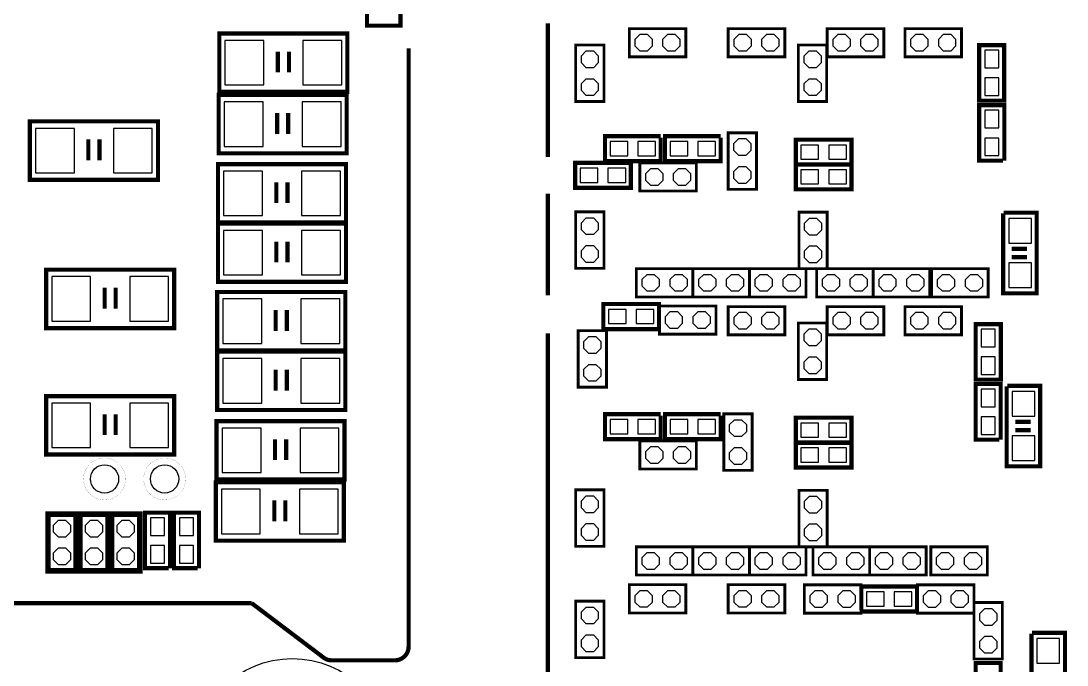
# Model space of a CAD drawing. Header units: millimetres. Extents: x -8 to 226, y -9 to 102.
# Drawn here: x 132.88 to 170.47, y 27.77 to 50.94 of the extents above; entities that cross this region are included whole.
import ezdxf

# ---------------------------------------------------------------- set-up
doc = ezdxf.new("R2010")
doc.units = ezdxf.units.MM
doc.header["$LTSCALE"] = 10
doc.layers.add('PG_SILKSCREEN_BOTTOM', color=3, linetype='Continuous')
doc.layers.add('PIN_BOTTOM', color=4, linetype='Continuous')

msp = doc.modelspace()

# ---------------------------------------------------------------- linework, layer by layer
at = {"layer": 'PG_SILKSCREEN_BOTTOM'}
for points in [[(146.515836, 50.767742, 0.150114, 0.150114, 0), (146.515836, 53.467762, 0.150114, 0.150114, 0), (145.31594, 53.467762, 0.150114, 0.150114, 0), (145.31594, 50.767742, 0.150114, 0.150114, 0)], [(140.009118, 48.388016, 0.150114, 0.150114, 0), (144.609058, 48.388016, 0.150114, 0.150114, 0), (144.609058, 50.488088, 0.150114, 0.150114, 0), (140.009118, 50.488088, 0.150114, 0.150114, 0)], [(156.767784, 50.663602, 0.1016, 0.1016, 0), (154.735784, 50.663602, 0.1016, 0.1016, 0), (154.735784, 49.647602, 0.1016, 0.1016, 0), (156.767784, 49.647602, 0.1016, 0.1016, 0)], [(158.291784, 49.647602, 0.1016, 0.1016, 0), (160.323784, 49.647602, 0.1016, 0.1016, 0), (160.323784, 50.663602, 0.1016, 0.1016, 0), (158.291784, 50.663602, 0.1016, 0.1016, 0)], [(163.879784, 50.663602, 0.1016, 0.1016, 0), (161.847784, 50.663602, 0.1016, 0.1016, 0), (161.847784, 49.647602, 0.1016, 0.1016, 0), (163.879784, 49.647602, 0.1016, 0.1016, 0)], [(164.641784, 49.647602, 0.1016, 0.1016, 0), (166.673784, 49.647602, 0.1016, 0.1016, 0), (166.673784, 50.663602, 0.1016, 0.1016, 0), (164.641784, 50.663602, 0.1016, 0.1016, 0)], [(152.811734, 50.073306, 0.1016, 0.1016, 0), (152.811734, 48.041306, 0.1016, 0.1016, 0), (153.827734, 48.041306, 0.1016, 0.1016, 0), (153.827734, 50.073306, 0.1016, 0.1016, 0)], [(161.828734, 48.041306, 0.1016, 0.1016, 0), (161.828734, 50.073306, 0.1016, 0.1016, 0), (160.812734, 50.073306, 0.1016, 0.1016, 0), (160.812734, 48.041306, 0.1016, 0.1016, 0)], [(167.3098, 50.06975, 0.1524, 0.1524, 0), (167.3098, 48.069754, 0.1524, 0.1524, 0), (168.209976, 48.069754, 0.1524, 0.1524, 0), (168.209976, 50.06975, 0.1524, 0.1524, 0)], [(139.983718, 46.178216, 0.150114, 0.150114, 0), (144.583658, 46.178216, 0.150114, 0.150114, 0), (144.583658, 48.278288, 0.150114, 0.150114, 0), (139.983718, 48.278288, 0.150114, 0.150114, 0)], [(133.201918, 45.225716, 0.150114, 0.150114, 0), (137.801858, 45.225716, 0.150114, 0.150114, 0), (137.801858, 47.325788, 0.150114, 0.150114, 0), (133.201918, 47.325788, 0.150114, 0.150114, 0)], [(159.307784, 44.885102, 0.1016, 0.1016, 0), (159.307784, 46.917102, 0.1016, 0.1016, 0), (158.291784, 46.917102, 0.1016, 0.1016, 0), (158.291784, 44.885102, 0.1016, 0.1016, 0)], [(139.958318, 43.689016, 0.150114, 0.150114, 0), (144.558258, 43.689016, 0.150114, 0.150114, 0), (144.558258, 45.789088, 0.150114, 0.150114, 0), (139.958318, 45.789088, 0.150114, 0.150114, 0)], [(154.789886, 45.83684, 0.1524, 0.1524, 0), (152.78989, 45.83684, 0.1524, 0.1524, 0), (152.78989, 44.936664, 0.1524, 0.1524, 0), (154.789886, 44.936664, 0.1524, 0.1524, 0)], [(155.116784, 44.821602, 0.1016, 0.1016, 0), (157.148784, 44.821602, 0.1016, 0.1016, 0), (157.148784, 45.837602, 0.1016, 0.1016, 0), (155.116784, 45.837602, 0.1016, 0.1016, 0)], [(153.827734, 42.040556, 0.1016, 0.1016, 0), (153.827734, 44.072556, 0.1016, 0.1016, 0), (152.811734, 44.072556, 0.1016, 0.1016, 0), (152.811734, 42.040556, 0.1016, 0.1016, 0)], [(160.831784, 44.059602, 0.1016, 0.1016, 0), (160.831784, 42.027602, 0.1016, 0.1016, 0), (161.847784, 42.027602, 0.1016, 0.1016, 0), (161.847784, 44.059602, 0.1016, 0.1016, 0)], [(139.958318, 41.555416, 0.150114, 0.150114, 0), (144.558258, 41.555416, 0.150114, 0.150114, 0), (144.558258, 43.655488, 0.150114, 0.150114, 0), (139.958318, 43.655488, 0.150114, 0.150114, 0)], [(133.786118, 39.891716, 0.150114, 0.150114, 0), (138.386058, 39.891716, 0.150114, 0.150114, 0), (138.386058, 41.991788, 0.150114, 0.150114, 0), (133.786118, 41.991788, 0.150114, 0.150114, 0)], [(154.989784, 41.011602, 0.1016, 0.1016, 0), (157.021784, 41.011602, 0.1016, 0.1016, 0), (157.021784, 42.027602, 0.1016, 0.1016, 0), (154.989784, 42.027602, 0.1016, 0.1016, 0)], [(159.053784, 42.027602, 0.1016, 0.1016, 0), (157.021784, 42.027602, 0.1016, 0.1016, 0), (157.021784, 41.011602, 0.1016, 0.1016, 0), (159.053784, 41.011602, 0.1016, 0.1016, 0)], [(161.085784, 42.027602, 0.1016, 0.1016, 0), (159.053784, 42.027602, 0.1016, 0.1016, 0), (159.053784, 41.011602, 0.1016, 0.1016, 0), (161.085784, 41.011602, 0.1016, 0.1016, 0)], [(161.466784, 41.011602, 0.1016, 0.1016, 0), (163.498784, 41.011602, 0.1016, 0.1016, 0), (163.498784, 42.027602, 0.1016, 0.1016, 0), (161.466784, 42.027602, 0.1016, 0.1016, 0)], [(163.498784, 41.011602, 0.1016, 0.1016, 0), (165.530784, 41.011602, 0.1016, 0.1016, 0), (165.530784, 42.027602, 0.1016, 0.1016, 0), (163.498784, 42.027602, 0.1016, 0.1016, 0)], [(165.600888, 41.01084, 0.1016, 0.1016, 0), (167.632888, 41.01084, 0.1016, 0.1016, 0), (167.632888, 42.02684, 0.1016, 0.1016, 0), (165.600888, 42.02684, 0.1016, 0.1016, 0)], [(139.932918, 39.091616, 0.150114, 0.150114, 0), (144.532858, 39.091616, 0.150114, 0.150114, 0), (144.532858, 41.191688, 0.150114, 0.150114, 0), (139.932918, 41.191688, 0.150114, 0.150114, 0)], [(153.80589, 39.856664, 0.1524, 0.1524, 0), (155.805886, 39.856664, 0.1524, 0.1524, 0), (155.805886, 40.75684, 0.1524, 0.1524, 0), (153.80589, 40.75684, 0.1524, 0.1524, 0)], [(157.853888, 40.687752, 0.1016, 0.1016, 0), (155.821888, 40.687752, 0.1016, 0.1016, 0), (155.821888, 39.671752, 0.1016, 0.1016, 0), (157.853888, 39.671752, 0.1016, 0.1016, 0)], [(158.291784, 39.646352, 0.1016, 0.1016, 0), (160.323784, 39.646352, 0.1016, 0.1016, 0), (160.323784, 40.662352, 0.1016, 0.1016, 0), (158.291784, 40.662352, 0.1016, 0.1016, 0)], [(163.879784, 40.662352, 0.1016, 0.1016, 0), (161.847784, 40.662352, 0.1016, 0.1016, 0), (161.847784, 39.646352, 0.1016, 0.1016, 0), (163.879784, 39.646352, 0.1016, 0.1016, 0)], [(164.641784, 39.646352, 0.1016, 0.1016, 0), (166.673784, 39.646352, 0.1016, 0.1016, 0), (166.673784, 40.662352, 0.1016, 0.1016, 0), (164.641784, 40.662352, 0.1016, 0.1016, 0)], [(152.900888, 39.798752, 0.1016, 0.1016, 0), (152.900888, 37.766752, 0.1016, 0.1016, 0), (153.916888, 37.766752, 0.1016, 0.1016, 0), (153.916888, 39.798752, 0.1016, 0.1016, 0)], [(161.828734, 38.040056, 0.1016, 0.1016, 0), (161.828734, 40.072056, 0.1016, 0.1016, 0), (160.812734, 40.072056, 0.1016, 0.1016, 0), (160.812734, 38.040056, 0.1016, 0.1016, 0)], [(167.1828, 40.03675, 0.1524, 0.1524, 0), (167.1828, 38.036754, 0.1524, 0.1524, 0), (168.082976, 38.036754, 0.1524, 0.1524, 0), (168.082976, 40.03675, 0.1524, 0.1524, 0)], [(139.932918, 36.945316, 0.150114, 0.150114, 0), (144.532858, 36.945316, 0.150114, 0.150114, 0), (144.532858, 39.045388, 0.150114, 0.150114, 0), (139.932918, 39.045388, 0.150114, 0.150114, 0)], [(133.786118, 35.345116, 0.150114, 0.150114, 0), (138.386058, 35.345116, 0.150114, 0.150114, 0), (138.386058, 37.445188, 0.150114, 0.150114, 0), (133.786118, 37.445188, 0.150114, 0.150114, 0)], [(159.149288, 34.775648, 0.1016, 0.1016, 0), (159.149288, 36.807648, 0.1016, 0.1016, 0), (158.133288, 36.807648, 0.1016, 0.1016, 0), (158.133288, 34.775648, 0.1016, 0.1016, 0)], [(139.907518, 34.443416, 0.150114, 0.150114, 0), (144.507458, 34.443416, 0.150114, 0.150114, 0), (144.507458, 36.543488, 0.150114, 0.150114, 0), (139.907518, 36.543488, 0.150114, 0.150114, 0)], [(155.116784, 34.820352, 0.1016, 0.1016, 0), (157.148784, 34.820352, 0.1016, 0.1016, 0), (157.148784, 35.836352, 0.1016, 0.1016, 0), (155.116784, 35.836352, 0.1016, 0.1016, 0)], [(136.637268, 34.464752, 0.00381, 0.00381, 1), (135.128508, 34.464752, 0.00381, 0.00381, 1)], [(138.796268, 34.464752, 0.00381, 0.00381, 1), (137.287508, 34.464752, 0.00381, 0.00381, 1)], [(139.882118, 32.246316, 0.150114, 0.150114, 0), (144.482058, 32.246316, 0.150114, 0.150114, 0), (144.482058, 34.346388, 0.150114, 0.150114, 0), (139.882118, 34.346388, 0.150114, 0.150114, 0)], [(153.827734, 32.039306, 0.1016, 0.1016, 0), (153.827734, 34.071306, 0.1016, 0.1016, 0), (152.811734, 34.071306, 0.1016, 0.1016, 0), (152.811734, 32.039306, 0.1016, 0.1016, 0)], [(160.831784, 34.058352, 0.1016, 0.1016, 0), (160.831784, 32.026352, 0.1016, 0.1016, 0), (161.847784, 32.026352, 0.1016, 0.1016, 0), (161.847784, 34.058352, 0.1016, 0.1016, 0)], [(133.850888, 33.194752, 0.199898, 0.199898, 0), (133.850888, 31.162752, 0.199898, 0.199898, 0), (134.866888, 31.162752, 0.199898, 0.199898, 0), (134.866888, 33.194752, 0.199898, 0.199898, 0)], [(133.850888, 33.194752, 0.127, 0.127, 0), (133.850888, 31.162752, 0.127, 0.127, 0), (134.866888, 31.162752, 0.127, 0.127, 0), (134.866888, 33.194752, 0.127, 0.127, 0)], [(134.993888, 33.194752, 0.199898, 0.199898, 0), (134.993888, 31.162752, 0.199898, 0.199898, 0), (136.009888, 31.162752, 0.199898, 0.199898, 0), (136.009888, 33.194752, 0.199898, 0.199898, 0)], [(134.993888, 33.194752, 0.127, 0.127, 0), (134.993888, 31.162752, 0.127, 0.127, 0), (136.009888, 31.162752, 0.127, 0.127, 0), (136.009888, 33.194752, 0.127, 0.127, 0)], [(136.136888, 33.194752, 0.199898, 0.199898, 0), (136.136888, 31.162752, 0.199898, 0.199898, 0), (137.152888, 31.162752, 0.199898, 0.199898, 0), (137.152888, 33.194752, 0.199898, 0.199898, 0)], [(136.136888, 33.194752, 0.127, 0.127, 0), (136.136888, 31.162752, 0.127, 0.127, 0), (137.152888, 31.162752, 0.127, 0.127, 0), (137.152888, 33.194752, 0.127, 0.127, 0)], [(154.989784, 31.010352, 0.1016, 0.1016, 0), (157.021784, 31.010352, 0.1016, 0.1016, 0), (157.021784, 32.026352, 0.1016, 0.1016, 0), (154.989784, 32.026352, 0.1016, 0.1016, 0)], [(159.053784, 32.026352, 0.1016, 0.1016, 0), (157.021784, 32.026352, 0.1016, 0.1016, 0), (157.021784, 31.010352, 0.1016, 0.1016, 0), (159.053784, 31.010352, 0.1016, 0.1016, 0)], [(161.085784, 32.026352, 0.1016, 0.1016, 0), (159.053784, 32.026352, 0.1016, 0.1016, 0), (159.053784, 31.010352, 0.1016, 0.1016, 0), (161.085784, 31.010352, 0.1016, 0.1016, 0)], [(161.339784, 31.010352, 0.1016, 0.1016, 0), (163.371784, 31.010352, 0.1016, 0.1016, 0), (163.371784, 32.026352, 0.1016, 0.1016, 0), (161.339784, 32.026352, 0.1016, 0.1016, 0)], [(163.371784, 31.010352, 0.1016, 0.1016, 0), (165.403784, 31.010352, 0.1016, 0.1016, 0), (165.403784, 32.026352, 0.1016, 0.1016, 0), (163.371784, 32.026352, 0.1016, 0.1016, 0)], [(165.569392, 31.010606, 0.1016, 0.1016, 0), (167.601392, 31.010606, 0.1016, 0.1016, 0), (167.601392, 32.026606, 0.1016, 0.1016, 0), (165.569392, 32.026606, 0.1016, 0.1016, 0)], [(156.767784, 30.661102, 0.1016, 0.1016, 0), (154.735784, 30.661102, 0.1016, 0.1016, 0), (154.735784, 29.645102, 0.1016, 0.1016, 0), (156.767784, 29.645102, 0.1016, 0.1016, 0)], [(158.291784, 29.645102, 0.1016, 0.1016, 0), (160.323784, 29.645102, 0.1016, 0.1016, 0), (160.323784, 30.661102, 0.1016, 0.1016, 0), (158.291784, 30.661102, 0.1016, 0.1016, 0)], [(163.060888, 30.654752, 0.1016, 0.1016, 0), (161.028888, 30.654752, 0.1016, 0.1016, 0), (161.028888, 29.638752, 0.1016, 0.1016, 0), (163.060888, 29.638752, 0.1016, 0.1016, 0)], [(165.092888, 29.638752, 0.1016, 0.1016, 0), (167.124888, 29.638752, 0.1016, 0.1016, 0), (167.124888, 30.654752, 0.1016, 0.1016, 0), (165.092888, 30.654752, 0.1016, 0.1016, 0)], [(152.811734, 30.070806, 0.1016, 0.1016, 0), (152.811734, 28.038806, 0.1016, 0.1016, 0), (153.827734, 28.038806, 0.1016, 0.1016, 0), (153.827734, 30.070806, 0.1016, 0.1016, 0)], [(167.124888, 30.019752, 0.1016, 0.1016, 0), (167.124888, 27.987752, 0.1016, 0.1016, 0), (168.140888, 27.987752, 0.1016, 0.1016, 0), (168.140888, 30.019752, 0.1016, 0.1016, 0)]]:
    msp.add_lwpolyline(points, format="xyseb", close=True, dxfattribs=at)
for points in [[(151.809196, 46.047152, 0.1524, 0.1524, 0), (151.809196, 50.847752, 0.1524, 0.1524, 0)], [(146.809206, 49.958752, 0.1524, 0.1524, 0), (146.809206, 28.439872, 0.1524, 0.1524, 0)], [(142.10919, 49.08804, 0.150114, 0.150114, 0), (142.10919, 49.838102, 0.150114, 0.150114, 0)], [(142.508986, 49.08804, 0.150114, 0.150114, 0), (142.508986, 49.838102, 0.150114, 0.150114, 0)], [(168.209976, 45.910754, 0.150114, 0.150114, 0), (168.209976, 47.91075, 0.150114, 0.150114, 0), (167.3098, 47.91075, 0.150114, 0.150114, 0), (167.3098, 45.910754, 0.150114, 0.150114, 0), (168.159938, 45.910754, 0.150114, 0.150114, 0)], [(142.08379, 46.87824, 0.150114, 0.150114, 0), (142.08379, 47.628302, 0.150114, 0.150114, 0)], [(142.483586, 46.87824, 0.150114, 0.150114, 0), (142.483586, 47.628302, 0.150114, 0.150114, 0)], [(135.30199, 45.92574, 0.150114, 0.150114, 0), (135.30199, 46.675802, 0.150114, 0.150114, 0)], [(135.701786, 45.92574, 0.150114, 0.150114, 0), (135.701786, 46.675802, 0.150114, 0.150114, 0)], [(155.862782, 46.79569, 0.150114, 0.150114, 0), (153.862786, 46.79569, 0.150114, 0.150114, 0), (153.862786, 45.895514, 0.150114, 0.150114, 0), (155.862782, 45.895514, 0.150114, 0.150114, 0), (155.862782, 46.745652, 0.150114, 0.150114, 0)], [(158.021782, 46.79569, 0.150114, 0.150114, 0), (156.021786, 46.79569, 0.150114, 0.150114, 0), (156.021786, 45.895514, 0.150114, 0.150114, 0), (158.021782, 45.895514, 0.150114, 0.150114, 0), (158.021782, 46.745652, 0.150114, 0.150114, 0)], [(160.720786, 45.768514, 0.150114, 0.150114, 0), (162.720782, 45.768514, 0.150114, 0.150114, 0), (162.720782, 46.66869, 0.150114, 0.150114, 0), (160.720786, 46.66869, 0.150114, 0.150114, 0), (160.720786, 45.818552, 0.150114, 0.150114, 0)], [(162.720782, 45.77969, 0.150114, 0.150114, 0), (160.720786, 45.77969, 0.150114, 0.150114, 0), (160.720786, 44.879514, 0.150114, 0.150114, 0), (162.720782, 44.879514, 0.150114, 0.150114, 0), (162.720782, 45.729652, 0.150114, 0.150114, 0)], [(142.05839, 44.38904, 0.150114, 0.150114, 0), (142.05839, 45.139102, 0.150114, 0.150114, 0)], [(142.458186, 44.38904, 0.150114, 0.150114, 0), (142.458186, 45.139102, 0.150114, 0.150114, 0)], [(151.809196, 41.068752, 0.1524, 0.1524, 0), (151.809196, 44.726352, 0.1524, 0.1524, 0)], [(168.171368, 44.015152, 0.150114, 0.150114, 0), (168.171368, 41.141142, 0.150114, 0.150114, 0), (169.375328, 41.141142, 0.150114, 0.150114, 0), (169.375328, 44.040552, 0.150114, 0.150114, 0), (168.191688, 44.040552, 0.150114, 0.150114, 0)], [(142.05839, 42.25544, 0.150114, 0.150114, 0), (142.05839, 43.005502, 0.150114, 0.150114, 0)], [(142.458186, 42.25544, 0.150114, 0.150114, 0), (142.458186, 43.005502, 0.150114, 0.150114, 0)], [(168.475914, 42.742866, 0.150114, 0.150114, 0), (169.025824, 42.742866, 0.150114, 0.150114, 0)], [(168.475914, 42.442638, 0.150114, 0.150114, 0), (169.025824, 42.442638, 0.150114, 0.150114, 0)], [(135.88619, 40.59174, 0.150114, 0.150114, 0), (135.88619, 41.341802, 0.150114, 0.150114, 0)], [(136.285986, 40.59174, 0.150114, 0.150114, 0), (136.285986, 41.341802, 0.150114, 0.150114, 0)], [(142.03299, 39.79164, 0.150114, 0.150114, 0), (142.03299, 40.541702, 0.150114, 0.150114, 0)], [(142.432786, 39.79164, 0.150114, 0.150114, 0), (142.432786, 40.541702, 0.150114, 0.150114, 0)], [(151.809196, 24.43988, 0.1524, 0.1524, 0), (151.809196, 39.697152, 0.1524, 0.1524, 0)], [(142.03299, 37.64534, 0.150114, 0.150114, 0), (142.03299, 38.395402, 0.150114, 0.150114, 0)], [(142.432786, 37.64534, 0.150114, 0.150114, 0), (142.432786, 38.395402, 0.150114, 0.150114, 0)], [(168.082976, 35.877754, 0.150114, 0.150114, 0), (168.082976, 37.87775, 0.150114, 0.150114, 0), (167.1828, 37.87775, 0.150114, 0.150114, 0), (167.1828, 35.877754, 0.150114, 0.150114, 0), (168.032938, 35.877754, 0.150114, 0.150114, 0)], [(168.298368, 37.792152, 0.150114, 0.150114, 0), (168.298368, 34.918142, 0.150114, 0.150114, 0), (169.502328, 34.918142, 0.150114, 0.150114, 0), (169.502328, 37.817552, 0.150114, 0.150114, 0), (168.318688, 37.817552, 0.150114, 0.150114, 0)], [(135.88619, 36.04514, 0.150114, 0.150114, 0), (135.88619, 36.795202, 0.150114, 0.150114, 0)], [(136.285986, 36.04514, 0.150114, 0.150114, 0), (136.285986, 36.795202, 0.150114, 0.150114, 0)], [(155.862782, 36.79444, 0.150114, 0.150114, 0), (153.862786, 36.79444, 0.150114, 0.150114, 0), (153.862786, 35.894264, 0.150114, 0.150114, 0), (155.862782, 35.894264, 0.150114, 0.150114, 0), (155.862782, 36.744402, 0.150114, 0.150114, 0)], [(158.021782, 36.79444, 0.150114, 0.150114, 0), (156.021786, 36.79444, 0.150114, 0.150114, 0), (156.021786, 35.894264, 0.150114, 0.150114, 0), (158.021782, 35.894264, 0.150114, 0.150114, 0), (158.021782, 36.744402, 0.150114, 0.150114, 0)], [(160.720786, 35.767264, 0.150114, 0.150114, 0), (162.720782, 35.767264, 0.150114, 0.150114, 0), (162.720782, 36.66744, 0.150114, 0.150114, 0), (160.720786, 36.66744, 0.150114, 0.150114, 0), (160.720786, 35.817302, 0.150114, 0.150114, 0)], [(168.602914, 36.519866, 0.150114, 0.150114, 0), (169.152824, 36.519866, 0.150114, 0.150114, 0)], [(168.602914, 36.219638, 0.150114, 0.150114, 0), (169.152824, 36.219638, 0.150114, 0.150114, 0)], [(142.00759, 35.14344, 0.150114, 0.150114, 0), (142.00759, 35.893502, 0.150114, 0.150114, 0)], [(142.407386, 35.14344, 0.150114, 0.150114, 0), (142.407386, 35.893502, 0.150114, 0.150114, 0)], [(162.720782, 35.77844, 0.150114, 0.150114, 0), (160.720786, 35.77844, 0.150114, 0.150114, 0), (160.720786, 34.878264, 0.150114, 0.150114, 0), (162.720782, 34.878264, 0.150114, 0.150114, 0), (162.720782, 35.728402, 0.150114, 0.150114, 0)], [(141.98219, 32.94634, 0.150114, 0.150114, 0), (141.98219, 33.696402, 0.150114, 0.150114, 0)], [(142.381986, 32.94634, 0.150114, 0.150114, 0), (142.381986, 33.696402, 0.150114, 0.150114, 0)], [(138.237976, 31.254954, 0.150114, 0.150114, 0), (138.237976, 33.25495, 0.150114, 0.150114, 0), (137.3378, 33.25495, 0.150114, 0.150114, 0), (137.3378, 31.254954, 0.150114, 0.150114, 0), (138.187938, 31.254954, 0.150114, 0.150114, 0)], [(139.279376, 31.254954, 0.150114, 0.150114, 0), (139.279376, 33.25495, 0.150114, 0.150114, 0), (138.3792, 33.25495, 0.150114, 0.150114, 0), (138.3792, 31.254954, 0.150114, 0.150114, 0), (139.229338, 31.254954, 0.150114, 0.150114, 0)], [(163.07689, 29.696664, 0.150114, 0.150114, 0), (165.076886, 29.696664, 0.150114, 0.150114, 0), (165.076886, 30.59684, 0.150114, 0.150114, 0), (163.07689, 30.59684, 0.150114, 0.150114, 0), (163.07689, 29.746702, 0.150114, 0.150114, 0)], [(141.166088, 29.99994, 0.1524, 0.1524, 0), (78.093824, 29.99994, 0.1524, 0.1524, 0)], [(143.751554, 28.041346, 0.1524, 0.1524, 0), (141.166088, 29.99994, 0.1524, 0.1524, 0)], [(169.187368, 28.902152, 0.150114, 0.150114, 0), (169.187368, 26.028142, 0.150114, 0.150114, 0), (170.391328, 26.028142, 0.150114, 0.150114, 0), (170.391328, 28.927552, 0.150114, 0.150114, 0), (169.207688, 28.927552, 0.150114, 0.150114, 0)], [(146.809206, 28.439872, 0.1524, 0.1524, -0.414124), (146.309334, 27.94, 0.1524, 0.1524, 0)], [(144.053306, 27.94, 0.1524, 0.1524, -0.163417), (143.751554, 28.041346, 0.1524, 0.1524, 0)], [(146.309334, 27.94, 0.1524, 0.1524, 0), (144.053306, 27.94, 0.1524, 0.1524, 0)], [(168.082976, 25.844754, 0.150114, 0.150114, 0), (168.082976, 27.84475, 0.150114, 0.150114, 0), (167.1828, 27.84475, 0.150114, 0.150114, 0), (167.1828, 25.844754, 0.150114, 0.150114, 0), (168.032938, 25.844754, 0.150114, 0.150114, 0)]]:
    msp.add_lwpolyline(points, format="xyseb", dxfattribs=at)
at = {"layer": 'PIN_BOTTOM'}
for points in [[(155.377906, 49.850802), (155.12541, 49.850802), (154.946858, 50.029354), (154.946858, 50.28185), (155.12541, 50.460402), (155.377906, 50.460402), (155.556458, 50.28185), (155.556458, 50.029354)], [(156.378158, 49.850802), (156.125662, 49.850802), (155.94711, 50.029354), (155.94711, 50.28185), (156.125662, 50.460402), (156.378158, 50.460402), (156.55671, 50.28185), (156.55671, 50.029354)], [(158.933906, 49.850802), (158.68141, 49.850802), (158.502858, 50.029354), (158.502858, 50.28185), (158.68141, 50.460402), (158.933906, 50.460402), (159.112458, 50.28185), (159.112458, 50.029354)], [(159.934158, 49.850802), (159.681662, 49.850802), (159.50311, 50.029354), (159.50311, 50.28185), (159.681662, 50.460402), (159.934158, 50.460402), (160.11271, 50.28185), (160.11271, 50.029354)], [(162.489906, 49.850802), (162.23741, 49.850802), (162.058858, 50.029354), (162.058858, 50.28185), (162.23741, 50.460402), (162.489906, 50.460402), (162.668458, 50.28185), (162.668458, 50.029354)], [(163.490158, 49.850802), (163.237662, 49.850802), (163.05911, 50.029354), (163.05911, 50.28185), (163.237662, 50.460402), (163.490158, 50.460402), (163.66871, 50.28185), (163.66871, 50.029354)], [(165.283906, 49.850802), (165.03141, 49.850802), (164.852858, 50.029354), (164.852858, 50.28185), (165.03141, 50.460402), (165.283906, 50.460402), (165.462458, 50.28185), (165.462458, 50.029354)], [(166.284158, 49.850802), (166.031662, 49.850802), (165.85311, 50.029354), (165.85311, 50.28185), (166.031662, 50.460402), (166.284158, 50.460402), (166.46271, 50.28185), (166.46271, 50.029354)], [(140.21054, 50.238152), (140.21054, 48.637952), (141.60754, 48.637952), (141.60754, 50.238152)], [(143.010636, 50.238152), (143.010636, 48.637952), (144.407636, 48.637952), (144.407636, 50.238152)], [(153.445982, 49.252632), (153.193486, 49.252632), (153.014934, 49.431184), (153.014934, 49.68368), (153.193486, 49.862232), (153.445982, 49.862232), (153.624534, 49.68368), (153.624534, 49.431184)], [(161.446982, 49.252632), (161.194486, 49.252632), (161.015934, 49.431184), (161.015934, 49.68368), (161.194486, 49.862232), (161.446982, 49.862232), (161.625534, 49.68368), (161.625534, 49.431184)], [(168.013888, 49.252124), (168.013888, 49.887124), (167.505888, 49.887124), (167.505888, 49.252124)], [(168.013888, 48.25238), (168.013888, 48.88738), (167.505888, 48.88738), (167.505888, 48.25238)], [(153.445982, 48.25238), (153.193486, 48.25238), (153.014934, 48.430932), (153.014934, 48.683428), (153.193486, 48.86198), (153.445982, 48.86198), (153.624534, 48.683428), (153.624534, 48.430932)], [(161.446982, 48.25238), (161.194486, 48.25238), (161.015934, 48.430932), (161.015934, 48.683428), (161.194486, 48.86198), (161.446982, 48.86198), (161.625534, 48.683428), (161.625534, 48.430932)], [(140.18514, 48.028352), (140.18514, 46.428152), (141.58214, 46.428152), (141.58214, 48.028352)], [(142.985236, 48.028352), (142.985236, 46.428152), (144.382236, 46.428152), (144.382236, 48.028352)], [(167.505888, 47.728124), (167.505888, 47.093124), (168.013888, 47.093124), (168.013888, 47.728124)], [(133.40334, 47.075852), (133.40334, 45.475652), (134.80034, 45.475652), (134.80034, 47.075852)], [(136.203436, 47.075852), (136.203436, 45.475652), (137.600436, 45.475652), (137.600436, 47.075852)], [(158.926032, 46.096428), (158.673536, 46.096428), (158.494984, 46.27498), (158.494984, 46.527476), (158.673536, 46.706028), (158.926032, 46.706028), (159.104584, 46.527476), (159.104584, 46.27498)], [(167.505888, 46.72838), (167.505888, 46.09338), (168.013888, 46.09338), (168.013888, 46.72838)], [(154.045412, 46.091602), (154.680412, 46.091602), (154.680412, 46.599602), (154.045412, 46.599602)], [(155.045156, 46.091602), (155.680156, 46.091602), (155.680156, 46.599602), (155.045156, 46.599602)], [(156.204412, 46.091602), (156.839412, 46.091602), (156.839412, 46.599602), (156.204412, 46.599602)], [(157.204156, 46.091602), (157.839156, 46.091602), (157.839156, 46.599602), (157.204156, 46.599602)], [(161.538412, 46.472602), (160.903412, 46.472602), (160.903412, 45.964602), (161.538412, 45.964602)], [(162.538156, 46.472602), (161.903156, 46.472602), (161.903156, 45.964602), (162.538156, 45.964602)], [(140.15974, 45.539152), (140.15974, 43.938952), (141.55674, 43.938952), (141.55674, 45.539152)], [(142.959836, 45.539152), (142.959836, 43.938952), (144.356836, 43.938952), (144.356836, 45.539152)], [(152.972516, 45.132752), (153.607516, 45.132752), (153.607516, 45.640752), (152.972516, 45.640752)], [(153.97226, 45.132752), (154.60726, 45.132752), (154.60726, 45.640752), (153.97226, 45.640752)], [(155.758906, 45.024802), (155.50641, 45.024802), (155.327858, 45.203354), (155.327858, 45.45585), (155.50641, 45.634402), (155.758906, 45.634402), (155.937458, 45.45585), (155.937458, 45.203354)], [(156.759158, 45.024802), (156.506662, 45.024802), (156.32811, 45.203354), (156.32811, 45.45585), (156.506662, 45.634402), (156.759158, 45.634402), (156.93771, 45.45585), (156.93771, 45.203354)], [(158.926032, 45.096176), (158.673536, 45.096176), (158.494984, 45.274728), (158.494984, 45.527224), (158.673536, 45.705776), (158.926032, 45.705776), (159.104584, 45.527224), (159.104584, 45.274728)], [(160.903412, 45.075602), (161.538412, 45.075602), (161.538412, 45.583602), (160.903412, 45.583602)], [(161.903156, 45.075602), (162.538156, 45.075602), (162.538156, 45.583602), (161.903156, 45.583602)], [(153.445982, 43.251882), (153.193486, 43.251882), (153.014934, 43.430434), (153.014934, 43.68293), (153.193486, 43.861482), (153.445982, 43.861482), (153.624534, 43.68293), (153.624534, 43.430434)], [(161.466032, 43.238928), (161.213536, 43.238928), (161.034984, 43.41748), (161.034984, 43.669976), (161.213536, 43.848528), (161.466032, 43.848528), (161.644584, 43.669976), (161.644584, 43.41748)], [(169.182288, 42.948352), (169.182288, 43.837352), (168.369488, 43.837352), (168.369488, 42.948352)], [(140.15974, 43.405552), (140.15974, 41.805352), (141.55674, 41.805352), (141.55674, 43.405552)], [(142.959836, 43.405552), (142.959836, 41.805352), (144.356836, 41.805352), (144.356836, 43.405552)], [(153.445982, 42.25163), (153.193486, 42.25163), (153.014934, 42.430182), (153.014934, 42.682678), (153.193486, 42.86123), (153.445982, 42.86123), (153.624534, 42.682678), (153.624534, 42.430182)], [(161.466032, 42.238676), (161.213536, 42.238676), (161.034984, 42.417228), (161.034984, 42.669724), (161.213536, 42.848276), (161.466032, 42.848276), (161.644584, 42.669724), (161.644584, 42.417228)], [(169.182288, 41.348152), (169.182288, 42.237152), (168.369488, 42.237152), (168.369488, 41.348152)], [(133.98754, 41.741852), (133.98754, 40.141652), (135.38454, 40.141652), (135.38454, 41.741852)], [(136.787636, 41.741852), (136.787636, 40.141652), (138.184636, 40.141652), (138.184636, 41.741852)], [(155.631906, 41.214802), (155.37941, 41.214802), (155.200858, 41.393354), (155.200858, 41.64585), (155.37941, 41.824402), (155.631906, 41.824402), (155.810458, 41.64585), (155.810458, 41.393354)], [(156.632158, 41.214802), (156.379662, 41.214802), (156.20111, 41.393354), (156.20111, 41.64585), (156.379662, 41.824402), (156.632158, 41.824402), (156.81071, 41.64585), (156.81071, 41.393354)], [(157.663906, 41.214802), (157.41141, 41.214802), (157.232858, 41.393354), (157.232858, 41.64585), (157.41141, 41.824402), (157.663906, 41.824402), (157.842458, 41.64585), (157.842458, 41.393354)], [(158.664158, 41.214802), (158.411662, 41.214802), (158.23311, 41.393354), (158.23311, 41.64585), (158.411662, 41.824402), (158.664158, 41.824402), (158.84271, 41.64585), (158.84271, 41.393354)], [(159.695906, 41.214802), (159.44341, 41.214802), (159.264858, 41.393354), (159.264858, 41.64585), (159.44341, 41.824402), (159.695906, 41.824402), (159.874458, 41.64585), (159.874458, 41.393354)], [(160.696158, 41.214802), (160.443662, 41.214802), (160.26511, 41.393354), (160.26511, 41.64585), (160.443662, 41.824402), (160.696158, 41.824402), (160.87471, 41.64585), (160.87471, 41.393354)], [(162.108906, 41.214802), (161.85641, 41.214802), (161.677858, 41.393354), (161.677858, 41.64585), (161.85641, 41.824402), (162.108906, 41.824402), (162.287458, 41.64585), (162.287458, 41.393354)], [(163.109158, 41.214802), (162.856662, 41.214802), (162.67811, 41.393354), (162.67811, 41.64585), (162.856662, 41.824402), (163.109158, 41.824402), (163.28771, 41.64585), (163.28771, 41.393354)], [(164.140906, 41.214802), (163.88841, 41.214802), (163.709858, 41.393354), (163.709858, 41.64585), (163.88841, 41.824402), (164.140906, 41.824402), (164.319458, 41.64585), (164.319458, 41.393354)], [(165.141158, 41.214802), (164.888662, 41.214802), (164.71011, 41.393354), (164.71011, 41.64585), (164.888662, 41.824402), (165.141158, 41.824402), (165.31971, 41.64585), (165.31971, 41.393354)], [(166.24301, 41.21404), (165.990514, 41.21404), (165.811962, 41.392592), (165.811962, 41.645088), (165.990514, 41.82364), (166.24301, 41.82364), (166.421562, 41.645088), (166.421562, 41.392592)], [(167.243262, 41.21404), (166.990766, 41.21404), (166.812214, 41.392592), (166.812214, 41.645088), (166.990766, 41.82364), (167.243262, 41.82364), (167.421814, 41.645088), (167.421814, 41.392592)], [(140.13434, 40.941752), (140.13434, 39.341552), (141.53134, 39.341552), (141.53134, 40.941752)], [(142.934436, 40.941752), (142.934436, 39.341552), (144.331436, 39.341552), (144.331436, 40.941752)], [(154.623516, 40.560752), (153.988516, 40.560752), (153.988516, 40.052752), (154.623516, 40.052752)], [(155.62326, 40.560752), (154.98826, 40.560752), (154.98826, 40.052752), (155.62326, 40.052752)], [(156.46401, 39.874952), (156.211514, 39.874952), (156.032962, 40.053504), (156.032962, 40.306), (156.211514, 40.484552), (156.46401, 40.484552), (156.642562, 40.306), (156.642562, 40.053504)], [(157.464262, 39.874952), (157.211766, 39.874952), (157.033214, 40.053504), (157.033214, 40.306), (157.211766, 40.484552), (157.464262, 40.484552), (157.642814, 40.306), (157.642814, 40.053504)], [(158.933906, 39.849552), (158.68141, 39.849552), (158.502858, 40.028104), (158.502858, 40.2806), (158.68141, 40.459152), (158.933906, 40.459152), (159.112458, 40.2806), (159.112458, 40.028104)], [(159.934158, 39.849552), (159.681662, 39.849552), (159.50311, 40.028104), (159.50311, 40.2806), (159.681662, 40.459152), (159.934158, 40.459152), (160.11271, 40.2806), (160.11271, 40.028104)], [(162.489906, 39.849552), (162.23741, 39.849552), (162.058858, 40.028104), (162.058858, 40.2806), (162.23741, 40.459152), (162.489906, 40.459152), (162.668458, 40.2806), (162.668458, 40.028104)], [(163.490158, 39.849552), (163.237662, 39.849552), (163.05911, 40.028104), (163.05911, 40.2806), (163.237662, 40.459152), (163.490158, 40.459152), (163.66871, 40.2806), (163.66871, 40.028104)], [(165.283906, 39.849552), (165.03141, 39.849552), (164.852858, 40.028104), (164.852858, 40.2806), (165.03141, 40.459152), (165.283906, 40.459152), (165.462458, 40.2806), (165.462458, 40.028104)], [(166.284158, 39.849552), (166.031662, 39.849552), (165.85311, 40.028104), (165.85311, 40.2806), (166.031662, 40.459152), (166.284158, 40.459152), (166.46271, 40.2806), (166.46271, 40.028104)], [(161.446982, 39.251382), (161.194486, 39.251382), (161.015934, 39.429934), (161.015934, 39.68243), (161.194486, 39.860982), (161.446982, 39.860982), (161.625534, 39.68243), (161.625534, 39.429934)], [(167.886888, 39.219124), (167.886888, 39.854124), (167.378888, 39.854124), (167.378888, 39.219124)], [(153.535136, 38.978078), (153.28264, 38.978078), (153.104088, 39.15663), (153.104088, 39.409126), (153.28264, 39.587678), (153.535136, 39.587678), (153.713688, 39.409126), (153.713688, 39.15663)], [(140.13434, 38.795452), (140.13434, 37.195252), (141.53134, 37.195252), (141.53134, 38.795452)], [(142.934436, 38.795452), (142.934436, 37.195252), (144.331436, 37.195252), (144.331436, 38.795452)], [(161.446982, 38.25113), (161.194486, 38.25113), (161.015934, 38.429682), (161.015934, 38.682178), (161.194486, 38.86073), (161.446982, 38.86073), (161.625534, 38.682178), (161.625534, 38.429682)], [(167.886888, 38.21938), (167.886888, 38.85438), (167.378888, 38.85438), (167.378888, 38.21938)], [(153.535136, 37.977826), (153.28264, 37.977826), (153.104088, 38.156378), (153.104088, 38.408874), (153.28264, 38.587426), (153.535136, 38.587426), (153.713688, 38.408874), (153.713688, 38.156378)], [(167.378888, 37.695124), (167.378888, 37.060124), (167.886888, 37.060124), (167.886888, 37.695124)], [(169.309288, 36.725352), (169.309288, 37.614352), (168.496488, 37.614352), (168.496488, 36.725352)], [(133.98754, 37.195252), (133.98754, 35.595052), (135.38454, 35.595052), (135.38454, 37.195252)], [(136.787636, 37.195252), (136.787636, 35.595052), (138.184636, 35.595052), (138.184636, 37.195252)], [(154.045412, 36.090352), (154.680412, 36.090352), (154.680412, 36.598352), (154.045412, 36.598352)], [(155.045156, 36.090352), (155.680156, 36.090352), (155.680156, 36.598352), (155.045156, 36.598352)], [(156.204412, 36.090352), (156.839412, 36.090352), (156.839412, 36.598352), (156.204412, 36.598352)], [(157.204156, 36.090352), (157.839156, 36.090352), (157.839156, 36.598352), (157.204156, 36.598352)], [(158.767536, 35.986974), (158.51504, 35.986974), (158.336488, 36.165526), (158.336488, 36.418022), (158.51504, 36.596574), (158.767536, 36.596574), (158.946088, 36.418022), (158.946088, 36.165526)], [(161.538412, 36.471352), (160.903412, 36.471352), (160.903412, 35.963352), (161.538412, 35.963352)], [(162.538156, 36.471352), (161.903156, 36.471352), (161.903156, 35.963352), (162.538156, 35.963352)], [(167.378888, 36.69538), (167.378888, 36.06038), (167.886888, 36.06038), (167.886888, 36.69538)], [(140.10894, 36.293552), (140.10894, 34.693352), (141.50594, 34.693352), (141.50594, 36.293552)], [(142.909036, 36.293552), (142.909036, 34.693352), (144.306036, 34.693352), (144.306036, 36.293552)], [(169.309288, 35.125152), (169.309288, 36.014152), (168.496488, 36.014152), (168.496488, 35.125152)], [(155.758906, 35.023552), (155.50641, 35.023552), (155.327858, 35.202104), (155.327858, 35.4546), (155.50641, 35.633152), (155.758906, 35.633152), (155.937458, 35.4546), (155.937458, 35.202104)], [(156.759158, 35.023552), (156.506662, 35.023552), (156.32811, 35.202104), (156.32811, 35.4546), (156.506662, 35.633152), (156.759158, 35.633152), (156.93771, 35.4546), (156.93771, 35.202104)], [(158.767536, 34.986722), (158.51504, 34.986722), (158.336488, 35.165274), (158.336488, 35.41777), (158.51504, 35.596322), (158.767536, 35.596322), (158.946088, 35.41777), (158.946088, 35.165274)], [(160.903412, 35.074352), (161.538412, 35.074352), (161.538412, 35.582352), (160.903412, 35.582352)], [(161.903156, 35.074352), (162.538156, 35.074352), (162.538156, 35.582352), (161.903156, 35.582352)], [(140.08354, 34.096452), (140.08354, 32.496252), (141.48054, 32.496252), (141.48054, 34.096452)], [(142.883636, 34.096452), (142.883636, 32.496252), (144.280636, 32.496252), (144.280636, 34.096452)], [(153.445982, 33.250632), (153.193486, 33.250632), (153.014934, 33.429184), (153.014934, 33.68168), (153.193486, 33.860232), (153.445982, 33.860232), (153.624534, 33.68168), (153.624534, 33.429184)], [(161.466032, 33.237678), (161.213536, 33.237678), (161.034984, 33.41623), (161.034984, 33.668726), (161.213536, 33.847278), (161.466032, 33.847278), (161.644584, 33.668726), (161.644584, 33.41623)], [(134.485136, 32.374078), (134.23264, 32.374078), (134.054088, 32.55263), (134.054088, 32.805126), (134.23264, 32.983678), (134.485136, 32.983678), (134.663688, 32.805126), (134.663688, 32.55263)], [(135.628136, 32.374078), (135.37564, 32.374078), (135.197088, 32.55263), (135.197088, 32.805126), (135.37564, 32.983678), (135.628136, 32.983678), (135.806688, 32.805126), (135.806688, 32.55263)], [(136.771136, 32.374078), (136.51864, 32.374078), (136.340088, 32.55263), (136.340088, 32.805126), (136.51864, 32.983678), (136.771136, 32.983678), (136.949688, 32.805126), (136.949688, 32.55263)], [(137.533888, 33.072324), (137.533888, 32.437324), (138.041888, 32.437324), (138.041888, 33.072324)], [(138.575288, 33.072324), (138.575288, 32.437324), (139.083288, 32.437324), (139.083288, 33.072324)], [(153.445982, 32.25038), (153.193486, 32.25038), (153.014934, 32.428932), (153.014934, 32.681428), (153.193486, 32.85998), (153.445982, 32.85998), (153.624534, 32.681428), (153.624534, 32.428932)], [(161.466032, 32.237426), (161.213536, 32.237426), (161.034984, 32.415978), (161.034984, 32.668474), (161.213536, 32.847026), (161.466032, 32.847026), (161.644584, 32.668474), (161.644584, 32.415978)], [(134.485136, 31.373826), (134.23264, 31.373826), (134.054088, 31.552378), (134.054088, 31.804874), (134.23264, 31.983426), (134.485136, 31.983426), (134.663688, 31.804874), (134.663688, 31.552378)], [(135.628136, 31.373826), (135.37564, 31.373826), (135.197088, 31.552378), (135.197088, 31.804874), (135.37564, 31.983426), (135.628136, 31.983426), (135.806688, 31.804874), (135.806688, 31.552378)], [(136.771136, 31.373826), (136.51864, 31.373826), (136.340088, 31.552378), (136.340088, 31.804874), (136.51864, 31.983426), (136.771136, 31.983426), (136.949688, 31.804874), (136.949688, 31.552378)], [(137.533888, 32.07258), (137.533888, 31.43758), (138.041888, 31.43758), (138.041888, 32.07258)], [(138.575288, 32.07258), (138.575288, 31.43758), (139.083288, 31.43758), (139.083288, 32.07258)], [(155.631906, 31.213552), (155.37941, 31.213552), (155.200858, 31.392104), (155.200858, 31.6446), (155.37941, 31.823152), (155.631906, 31.823152), (155.810458, 31.6446), (155.810458, 31.392104)], [(156.632158, 31.213552), (156.379662, 31.213552), (156.20111, 31.392104), (156.20111, 31.6446), (156.379662, 31.823152), (156.632158, 31.823152), (156.81071, 31.6446), (156.81071, 31.392104)], [(157.663906, 31.213552), (157.41141, 31.213552), (157.232858, 31.392104), (157.232858, 31.6446), (157.41141, 31.823152), (157.663906, 31.823152), (157.842458, 31.6446), (157.842458, 31.392104)], [(158.664158, 31.213552), (158.411662, 31.213552), (158.23311, 31.392104), (158.23311, 31.6446), (158.411662, 31.823152), (158.664158, 31.823152), (158.84271, 31.6446), (158.84271, 31.392104)], [(159.695906, 31.213552), (159.44341, 31.213552), (159.264858, 31.392104), (159.264858, 31.6446), (159.44341, 31.823152), (159.695906, 31.823152), (159.874458, 31.6446), (159.874458, 31.392104)], [(160.696158, 31.213552), (160.443662, 31.213552), (160.26511, 31.392104), (160.26511, 31.6446), (160.443662, 31.823152), (160.696158, 31.823152), (160.87471, 31.6446), (160.87471, 31.392104)], [(161.981906, 31.213552), (161.72941, 31.213552), (161.550858, 31.392104), (161.550858, 31.6446), (161.72941, 31.823152), (161.981906, 31.823152), (162.160458, 31.6446), (162.160458, 31.392104)], [(162.982158, 31.213552), (162.729662, 31.213552), (162.55111, 31.392104), (162.55111, 31.6446), (162.729662, 31.823152), (162.982158, 31.823152), (163.16071, 31.6446), (163.16071, 31.392104)], [(164.013906, 31.213552), (163.76141, 31.213552), (163.582858, 31.392104), (163.582858, 31.6446), (163.76141, 31.823152), (164.013906, 31.823152), (164.192458, 31.6446), (164.192458, 31.392104)], [(165.014158, 31.213552), (164.761662, 31.213552), (164.58311, 31.392104), (164.58311, 31.6446), (164.761662, 31.823152), (165.014158, 31.823152), (165.19271, 31.6446), (165.19271, 31.392104)], [(166.211514, 31.213806), (165.959018, 31.213806), (165.780466, 31.392358), (165.780466, 31.644854), (165.959018, 31.823406), (166.211514, 31.823406), (166.390066, 31.644854), (166.390066, 31.392358)], [(167.211766, 31.213806), (166.95927, 31.213806), (166.780718, 31.392358), (166.780718, 31.644854), (166.95927, 31.823406), (167.211766, 31.823406), (167.390318, 31.644854), (167.390318, 31.392358)], [(155.377906, 29.848302), (155.12541, 29.848302), (154.946858, 30.026854), (154.946858, 30.27935), (155.12541, 30.457902), (155.377906, 30.457902), (155.556458, 30.27935), (155.556458, 30.026854)], [(156.378158, 29.848302), (156.125662, 29.848302), (155.94711, 30.026854), (155.94711, 30.27935), (156.125662, 30.457902), (156.378158, 30.457902), (156.55671, 30.27935), (156.55671, 30.026854)], [(158.933906, 29.848302), (158.68141, 29.848302), (158.502858, 30.026854), (158.502858, 30.27935), (158.68141, 30.457902), (158.933906, 30.457902), (159.112458, 30.27935), (159.112458, 30.026854)], [(159.934158, 29.848302), (159.681662, 29.848302), (159.50311, 30.026854), (159.50311, 30.27935), (159.681662, 30.457902), (159.934158, 30.457902), (160.11271, 30.27935), (160.11271, 30.026854)], [(161.67101, 29.841952), (161.418514, 29.841952), (161.239962, 30.020504), (161.239962, 30.273), (161.418514, 30.451552), (161.67101, 30.451552), (161.849562, 30.273), (161.849562, 30.020504)], [(162.671262, 29.841952), (162.418766, 29.841952), (162.240214, 30.020504), (162.240214, 30.273), (162.418766, 30.451552), (162.671262, 30.451552), (162.849814, 30.273), (162.849814, 30.020504)], [(165.73501, 29.841952), (165.482514, 29.841952), (165.303962, 30.020504), (165.303962, 30.273), (165.482514, 30.451552), (165.73501, 30.451552), (165.913562, 30.273), (165.913562, 30.020504)], [(166.735262, 29.841952), (166.482766, 29.841952), (166.304214, 30.020504), (166.304214, 30.273), (166.482766, 30.451552), (166.735262, 30.451552), (166.913814, 30.273), (166.913814, 30.020504)], [(163.894516, 30.400752), (163.259516, 30.400752), (163.259516, 29.892752), (163.894516, 29.892752)], [(164.89426, 30.400752), (164.25926, 30.400752), (164.25926, 29.892752), (164.89426, 29.892752)], [(153.445982, 29.250132), (153.193486, 29.250132), (153.014934, 29.428684), (153.014934, 29.68118), (153.193486, 29.859732), (153.445982, 29.859732), (153.624534, 29.68118), (153.624534, 29.428684)], [(167.759136, 29.199078), (167.50664, 29.199078), (167.328088, 29.37763), (167.328088, 29.630126), (167.50664, 29.808678), (167.759136, 29.808678), (167.937688, 29.630126), (167.937688, 29.37763)], [(153.445982, 28.24988), (153.193486, 28.24988), (153.014934, 28.428432), (153.014934, 28.680928), (153.193486, 28.85948), (153.445982, 28.85948), (153.624534, 28.680928), (153.624534, 28.428432)], [(167.759136, 28.198826), (167.50664, 28.198826), (167.328088, 28.377378), (167.328088, 28.629874), (167.50664, 28.808426), (167.759136, 28.808426), (167.937688, 28.629874), (167.937688, 28.377378)], [(170.198288, 27.835352), (170.198288, 28.724352), (169.385488, 28.724352), (169.385488, 27.835352)]]:
    msp.add_lwpolyline(points, close=True, dxfattribs=at)
for centre, radius in [((135.882888, 34.464752), 0.508), ((138.041888, 34.464752), 0.508), ((142.62989, 24.500078), 3.5052)]:
    msp.add_circle(centre, radius, dxfattribs=at)

doc.saveas('drawing.dxf')
